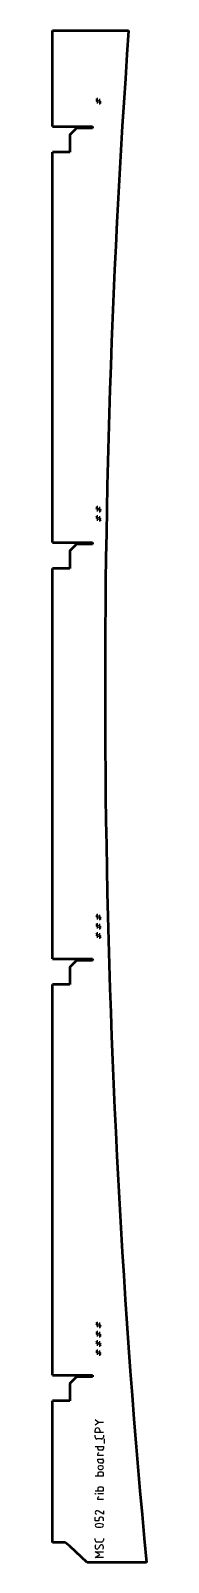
# Model space of a CAD drawing. Header units: millimetres. Extents: x -42 to 71, y 0 to 1840.
import ezdxf

# ---------------------------------------------------------------- set-up
doc = ezdxf.new("R2010")
doc.units = ezdxf.units.MM
doc.layers.add('IV_MARK_SURFACE', color=2, linetype='Continuous', lineweight=25)
doc.layers.add('IV_OUTER_PROFILE', color=7, linetype='Continuous', lineweight=50)

msp = doc.modelspace()

# ---------------------------------------------------------------- linework, layer by layer
at = {"layer": 'IV_MARK_SURFACE'}
for p, q in [((10.5, 1758), (12.7, 1756.8)), ((12.7, 1754.6), (10.5, 1755.7)), ((12.7, 1756.8), (12.7, 1759.1)), ((12.7, 1754.6), (12.7, 1756.8)), ((12.7, 1756.8), (14.9, 1755.7)), ((14.9, 1753.5), (12.7, 1754.6)), ((12.7, 1752.4), (12.7, 1754.6)), ((14.9, 1758), (14.9, 1755.7)), ((14.9, 1755.7), (14.9, 1753.5)), ((14.9, 1755.7), (17.1, 1754.6)), ((17.1, 1752.4), (14.9, 1753.5)), ((14.9, 1753.5), (14.9, 1751.3)), ((10.5, 1268), (12.7, 1266.9)), ((12.7, 1264.6), (10.5, 1265.7)), ((10.5, 1256.9), (12.7, 1255.7)), ((12.7, 1253.5), (10.5, 1254.6)), ((12.7, 1266.9), (12.7, 1269.1)), ((12.7, 1264.6), (12.7, 1266.9)), ((12.7, 1266.9), (14.9, 1265.7)), ((14.9, 1263.5), (12.7, 1264.6)), ((12.7, 1262.4), (12.7, 1264.6)), ((12.7, 1255.7), (12.7, 1258)), ((12.7, 1253.5), (12.7, 1255.7)), ((12.7, 1255.7), (14.9, 1254.6)), ((14.9, 1252.4), (12.7, 1253.5)), ((12.7, 1251.3), (12.7, 1253.5)), ((14.9, 1268), (14.9, 1265.7)), ((14.9, 1265.7), (14.9, 1263.5)), ((14.9, 1265.7), (17.1, 1264.6)), ((17.1, 1262.4), (14.9, 1263.5)), ((14.9, 1263.5), (14.9, 1261.3)), ((14.9, 1256.9), (14.9, 1254.6)), ((14.9, 1254.6), (14.9, 1252.4)), ((14.9, 1254.6), (17.1, 1253.5)), ((17.1, 1251.3), (14.9, 1252.4)), ((14.9, 1252.4), (14.9, 1250.2)), ((10.5, 778), (12.7, 776.9)), ((12.7, 774.6), (10.5, 775.8)), ((12.7, 776.9), (12.7, 779.1)), ((12.7, 774.6), (12.7, 776.9)), ((12.7, 776.9), (14.9, 775.8)), ((14.9, 773.5), (12.7, 774.6)), ((12.7, 772.4), (12.7, 774.6)), ((14.9, 778), (14.9, 775.8)), ((14.9, 775.8), (14.9, 773.5)), ((14.9, 775.8), (17.1, 774.6)), ((17.1, 772.4), (14.9, 773.5)), ((14.9, 773.5), (14.9, 771.3)), ((10.5, 766.9), (12.7, 765.8)), ((12.7, 763.5), (10.5, 764.6)), ((10.5, 755.8), (12.7, 754.6)), ((12.7, 765.8), (12.7, 768)), ((12.7, 763.5), (12.7, 765.8)), ((12.7, 765.8), (14.9, 764.6)), ((14.9, 762.4), (12.7, 763.5)), ((12.7, 761.3), (12.7, 763.5)), ((12.7, 754.6), (12.7, 756.9)), ((12.7, 752.4), (12.7, 754.6)), ((12.7, 754.6), (14.9, 753.5)), ((14.9, 766.9), (14.9, 764.6)), ((14.9, 764.6), (14.9, 762.4)), ((14.9, 764.6), (17.1, 763.5)), ((17.1, 761.3), (14.9, 762.4)), ((14.9, 762.4), (14.9, 760.2)), ((14.9, 755.8), (14.9, 753.5)), ((12.7, 752.4), (10.5, 753.5)), ((14.9, 751.3), (12.7, 752.4)), ((12.7, 750.2), (12.7, 752.4)), ((14.9, 753.5), (14.9, 751.3)), ((14.9, 753.5), (17.1, 752.4)), ((17.1, 750.2), (14.9, 751.3)), ((14.9, 751.3), (14.9, 749.1)), ((10.5, 288), (12.7, 286.9)), ((12.7, 284.7), (10.5, 285.8)), ((10.5, 276.9), (12.7, 275.8)), ((12.7, 286.9), (12.7, 289.1)), ((12.7, 284.7), (12.7, 286.9)), ((12.7, 286.9), (14.9, 285.8)), ((14.9, 283.5), (12.7, 284.7)), ((12.7, 282.4), (12.7, 284.7)), ((12.7, 275.8), (12.7, 278)), ((14.9, 288), (14.9, 285.8)), ((14.9, 285.8), (14.9, 283.5)), ((14.9, 285.8), (17.1, 284.7)), ((17.1, 282.4), (14.9, 283.5)), ((14.9, 283.5), (14.9, 281.3)), ((14.9, 276.9), (14.9, 274.7)), ((12.7, 273.5), (10.5, 274.7)), ((10.5, 265.8), (12.7, 264.7)), ((12.7, 262.4), (10.5, 263.5)), ((12.7, 273.5), (12.7, 275.8)), ((12.7, 275.8), (14.9, 274.7)), ((14.9, 272.4), (12.7, 273.5)), ((12.7, 271.3), (12.7, 273.5)), ((12.7, 264.7), (12.7, 266.9)), ((12.7, 262.4), (12.7, 264.7)), ((12.7, 264.7), (14.9, 263.5)), ((14.9, 261.3), (12.7, 262.4)), ((12.7, 260.2), (12.7, 262.4)), ((14.9, 274.7), (14.9, 272.4)), ((14.9, 274.7), (17.1, 273.5)), ((17.1, 271.3), (14.9, 272.4)), ((14.9, 272.4), (14.9, 270.2)), ((14.9, 265.8), (14.9, 263.5)), ((14.9, 263.5), (14.9, 261.3)), ((14.9, 263.5), (17.1, 262.4)), ((17.1, 260.2), (14.9, 261.3)), ((14.9, 261.3), (14.9, 259.1)), ((10.5, 254.7), (12.7, 253.5)), ((12.7, 251.3), (10.5, 252.4)), ((12.7, 253.5), (12.7, 255.8)), ((12.7, 251.3), (12.7, 253.5)), ((12.7, 253.5), (14.9, 252.4)), ((14.9, 250.2), (12.7, 251.3)), ((12.7, 249.1), (12.7, 251.3)), ((14.9, 254.7), (14.9, 252.4)), ((14.9, 252.4), (14.9, 250.2)), ((14.9, 252.4), (17.1, 251.3)), ((17.1, 249.1), (14.9, 250.2)), ((14.9, 250.2), (14.9, 248)), ((9.7, 171.6), (14.2, 168.2)), ((14.2, 168.2), (9.7, 164.9)), ((19.7, 168.2), (14.2, 168.2)), ((9.7, 156), (9.7, 158.8)), ((15.3, 156), (9.7, 156)), ((9.7, 150.4), (9.7, 152.7)), ((17.5, 148.2), (11.9, 148.2)), ((15.3, 158.8), (15.3, 156)), ((19.7, 156), (15.3, 156)), ((19.7, 152.7), (19.7, 150.4)), ((20.8, 142.7), (20.8, 148.2)), ((9.7, 139.3), (13, 139.3)), ((13, 139.3), (19.7, 139.3)), ((13, 136.6), (13, 139.3)), ((13, 128.2), (13, 130.4)), ((18, 134.9), (14.7, 134.9)), ((19.7, 139.3), (19.7, 136.6)), ((19.7, 128.2), (13, 128.2)), ((13, 123.8), (18, 123.8)), ((13, 121.6), (13, 123.8)), ((18, 119.3), (15.3, 119.3)), ((17.5, 116), (15.3, 116)), ((15.3, 111.6), (17.5, 111.6)), ((18, 123.8), (18.6, 123.8)), ((19.7, 122.1), (19.7, 121)), ((9.7, 103.8), (13, 103.8)), ((13, 106.6), (13, 103.8)), ((13, 103.8), (19.7, 103.8)), ((18, 108.2), (14.7, 108.2)), ((19.7, 103.8), (19.7, 106.6)), ((9.7, 86), (13, 86)), ((13, 88.8), (13, 86)), ((13, 86), (19.7, 86)), ((19.7, 82.4), (13, 82.4)), ((13, 75.4), (13, 77.7)), ((19.7, 75.4), (13, 75.4)), ((18, 90.4), (14.7, 90.4)), ((19.7, 86), (19.7, 88.8)), ((19.7, 57.7), (13.6, 61.6)), ((19.7, 62.1), (19.7, 57.7)), ((9.7, 49.9), (9.7, 54.3)), ((14.2, 49.9), (9.7, 49.9)), ((14.2, 52.7), (14.2, 49.9)), ((17.5, 54.3), (16.4, 54.3)), ((19.7, 49.9), (19.7, 52.7)), ((9.7, 26.6), (9.7, 28.8)), ((17.5, 24.3), (11.9, 24.3)), ((15.3, 19.9), (13.6, 17.1)), ((19.7, 28.8), (19.7, 26.6)), ((15.3, 9.3), (9.7, 12.7)), ((9.7, 12.7), (19.7, 12.7)), ((9.7, 6), (15.3, 9.3)), ((19.7, 6), (9.7, 6))]:
    msp.add_line(p, q, dxfattribs=at)
msp.add_circle((10, 82.4), 0.278, dxfattribs=at)
for centre, radius, start, end in [((12.5, 158.8), 2.78, 0, 180), ((11.9, 150.4), 2.22, 180, 270), ((17.5, 150.4), 2.22, 270, 0), ((14.7, 136.6), 1.67, 180, 270), ((14.2, 130.4), 1.11, 90, 180), ((18, 136.6), 1.67, 270, 0), ((15.3, 121.6), 2.22, 180, 270), ((15.3, 113.8), 2.22, 90, 270), ((17.5, 113.8), 2.22, 270, 90), ((18, 122.1), 1.67, 0, 90), ((18, 121), 1.67, 270, 0), ((18.6, 124.9), 1.11, 270, 0), ((14.7, 106.6), 1.67, 90, 180), ((18, 106.6), 1.67, 0, 90), ((14.7, 88.8), 1.67, 90, 180), ((14.2, 77.7), 1.11, 90, 180), ((18, 88.8), 1.67, 0, 90), ((12, 59.9), 2.32, 106.4047, 253.5953), ((11.8, 59.1), 3.02, 53.6911, 98.2364), ((11.5, 44.3), 1.8, 112.4119, 247.5881), ((14.7, 32.6), 14, 73.8661, 106.1339), ((14.7, 56.1), 14, 253.8661, 286.1339), ((16.4, 52), 2.38, 91.0861, 162.6537), ((17.4, 52), 2.38, 17.3463, 88.9139), ((17.9, 44.3), 1.81, 293.0373, 66.9627), ((11.9, 26.6), 2.22, 180, 270), ((14.4, 18.8), 4.69, 151.7153, 208.2847), ((17.3, 18.7), 2.39, 2.3685, 149.559), ((17.5, 26.6), 2.22, 270, 360), ((16, 18.1), 3.74, 326.4174, 10.9627), ((11.7, 18.2), 2.21, 229.6263, 329.2984)]:
    msp.add_arc(centre, radius, start, end, dxfattribs=at)
at = {"layer": 'IV_OUTER_PROFILE'}
for p, q in [((-41.6, 1840), (50, 1840)), ((-41.6, 1725), (-41.6, 1840)), ((-41.6, 1725), (6.6, 1725)), ((-20.6, 1715), (-12.6, 1723)), ((-20.6, 1715), (-20.6, 1694)), ((6.6, 1723), (-12.6, 1723)), ((6.6, 1725), (6.6, 1723)), ((-20.6, 1694), (-41.6, 1694)), ((-41.6, 1225), (-41.6, 1694)), ((-41.6, 1225), (6.6, 1225)), ((-20.6, 1215), (-12.6, 1223)), ((-20.6, 1215), (-20.6, 1194)), ((6.6, 1223), (-12.6, 1223)), ((6.6, 1225), (6.6, 1223)), ((-20.6, 1194), (-41.6, 1194)), ((-41.6, 725), (-41.6, 1194)), ((-41.6, 725), (6.6, 725)), ((-20.6, 715), (-12.6, 723)), ((6.6, 723), (-12.6, 723)), ((6.6, 725), (6.6, 723)), ((-20.6, 715), (-20.6, 694)), ((-20.6, 694), (-41.6, 694)), ((-41.6, 225), (-41.6, 694)), ((-41.6, 225), (6.6, 225)), ((-20.6, 215), (-12.6, 223)), ((6.6, 223), (-12.6, 223)), ((6.6, 225), (6.6, 223)), ((-20.6, 215), (-20.6, 194)), ((-20.6, 194), (-41.6, 194)), ((-41.6, 23.9), (-41.6, 194)), ((-26.3, 23.9), (-41.6, 23.9)), ((-20.6, 19.4), (-26.3, 23.9)), ((0, 0), (-20.6, 19.4)), ((71.5, 0), (0, 0))]:
    msp.add_line(p, q, dxfattribs=at)
msp.add_arc((11071.6, 1048.4), 11050, 175.89188, 185.44424, dxfattribs=at)

doc.saveas('drawing.dxf')
